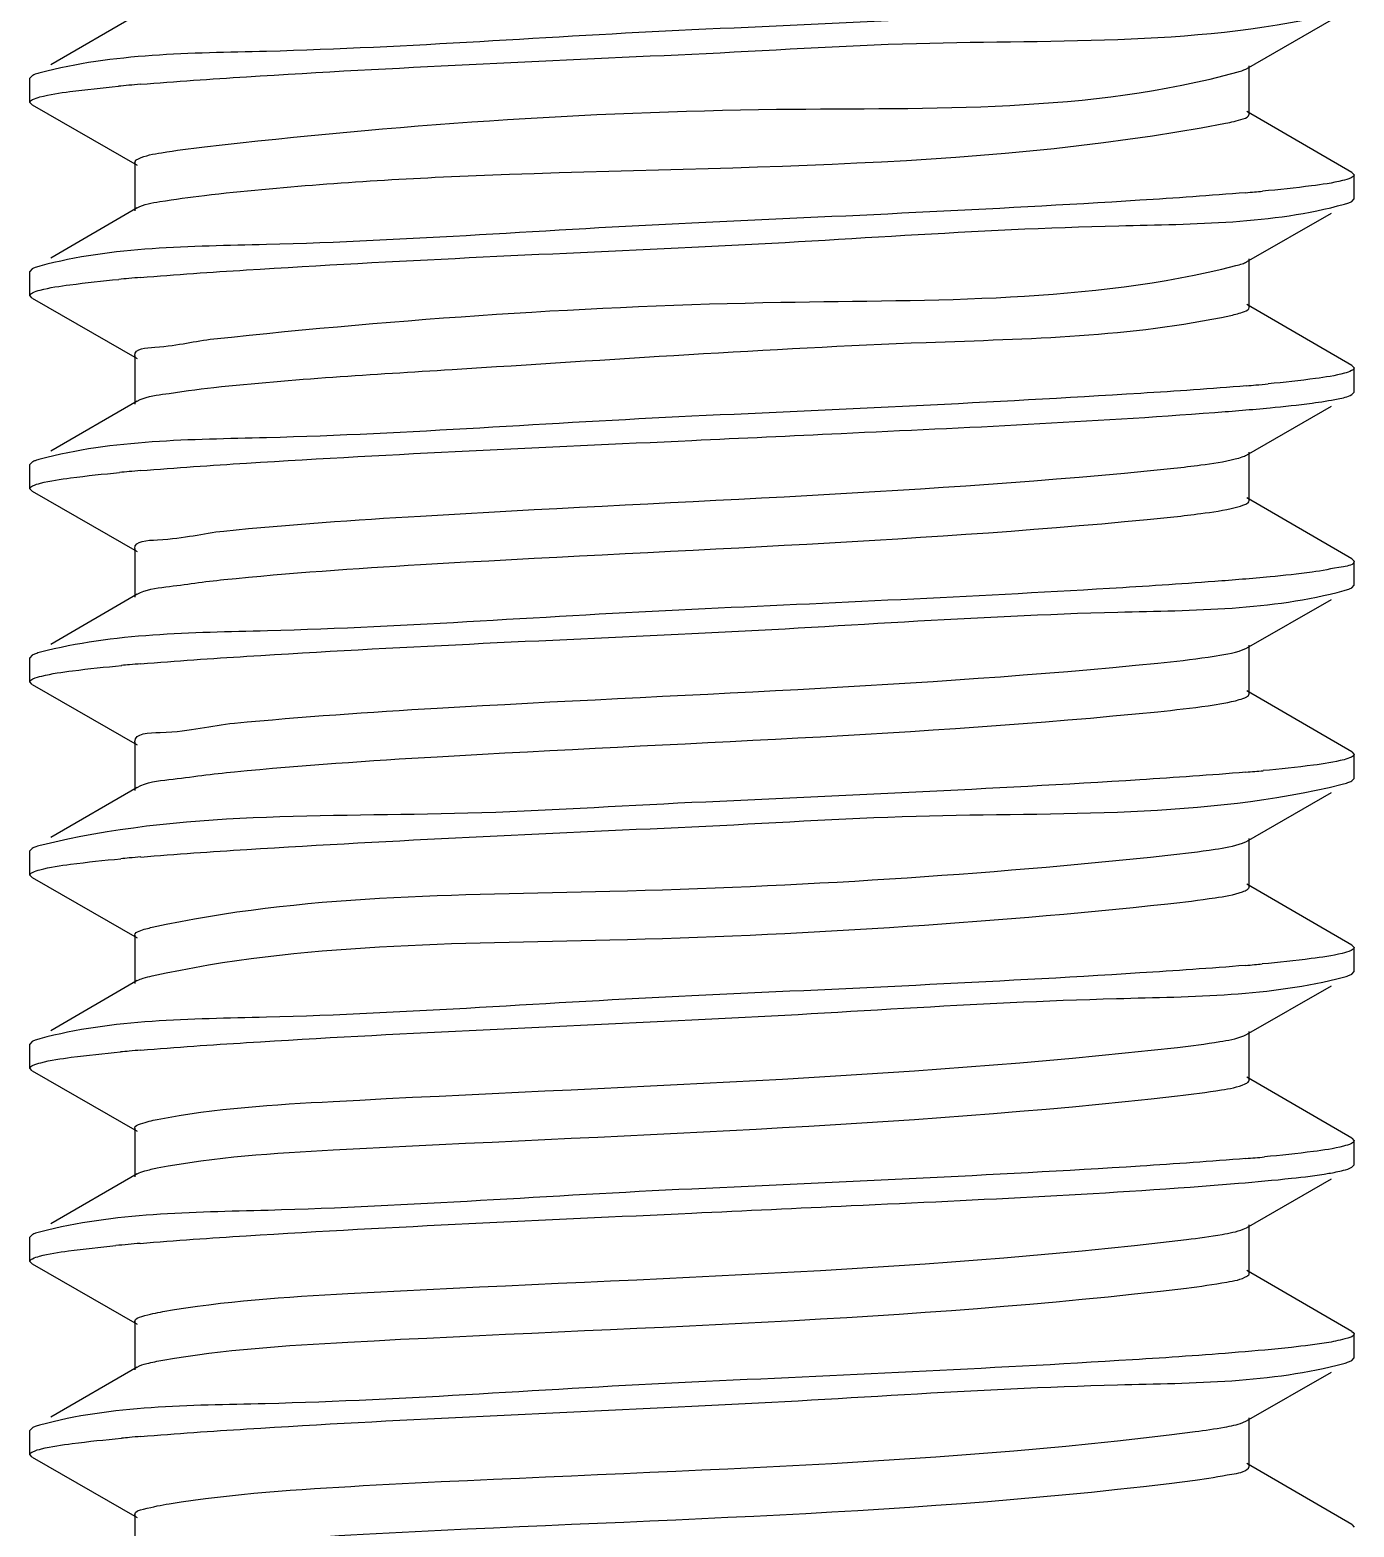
# Model space of a CAD drawing. Extents: x 1247970 to 1725648, y 860327 to 1277876.
# Drawn here: x 1322490 to 1322551.1, y 1200250.1 to 1200319.1 of the extents above; entities that cross this region are included whole.
import ezdxf

# ---------------------------------------------------------------- set-up
doc = ezdxf.new("R2010")
doc.units = 0
doc.header["$LTSCALE"] = 1000
doc.header["$MEASUREMENT"] = 0
doc.layers.get('0').update_dxf_attribs({"color": 254})
doc.layers.add('TK', color=4, linetype='Continuous')

# ---------------------------------------------------------------- blocks, each defined once
blk = doc.blocks.new('A$C7BF01818')
at = {"linetype": 'Continuous'}
for p, q in [((1831.248, 6830.31), (1827.256, 6827.996)), ((1882.425, 6827.824), (1886.344, 6830.074)), ((1882.544, 6825.721), (1882.544, 6827.96)), ((1826.394, 6827.497), (1826.295, 6827.383)), ((1826.295, 6826.271), (1826.295, 6827.383)), ((1826.396, 6826.157), (1826.295, 6826.271)), ((1826.396, 6826.157), (1831.25, 6823.37)), ((1887.281, 6823.042), (1882.427, 6825.856)), ((1831.131, 6823.506), (1831.131, 6821.267)), ((1887.281, 6823.042), (1887.379, 6822.928)), ((1887.379, 6821.817), (1887.379, 6822.929)), ((1887.279, 6821.702), (1887.379, 6821.817)), ((1831.248, 6821.402), (1827.256, 6819.088)), ((1882.425, 6818.916), (1886.344, 6821.166)), ((1882.544, 6816.813), (1882.544, 6819.052)), ((1826.394, 6818.588), (1826.295, 6818.475)), ((1826.295, 6817.363), (1826.295, 6818.475)), ((1826.396, 6817.248), (1826.295, 6817.363)), ((1826.396, 6817.248), (1831.25, 6814.462)), ((1887.281, 6814.134), (1882.427, 6816.948)), ((1831.131, 6814.598), (1831.131, 6812.359)), ((1887.281, 6814.134), (1887.379, 6814.021)), ((1887.379, 6812.909), (1887.379, 6814.021)), ((1887.279, 6812.794), (1887.379, 6812.909)), ((1831.248, 6812.494), (1827.256, 6810.18)), ((1882.425, 6810.008), (1886.344, 6812.258)), ((1882.544, 6807.904), (1882.544, 6810.144)), ((1826.394, 6809.68), (1826.295, 6809.567)), ((1826.295, 6808.455), (1826.295, 6809.567)), ((1826.396, 6808.34), (1826.295, 6808.455)), ((1826.396, 6808.34), (1831.25, 6805.554)), ((1887.281, 6805.226), (1882.427, 6808.04)), ((1831.131, 6805.69), (1831.131, 6803.45)), ((1887.281, 6805.226), (1887.379, 6805.113)), ((1887.379, 6804.001), (1887.379, 6805.113)), ((1887.279, 6803.886), (1887.379, 6804.002)), ((1831.248, 6803.585), (1827.256, 6801.272)), ((1882.425, 6801.1), (1886.344, 6803.35)), ((1882.08, 6800.966), (1882.424, 6801.1)), ((1882.544, 6798.996), (1882.544, 6801.236)), ((1826.394, 6800.772), (1826.295, 6800.659)), ((1826.295, 6799.547), (1826.295, 6800.658)), ((1826.396, 6799.432), (1826.295, 6799.548)), ((1826.396, 6799.432), (1831.25, 6796.646)), ((1887.281, 6796.318), (1882.427, 6799.131)), ((1831.131, 6796.782), (1831.131, 6794.542)), ((1887.281, 6796.318), (1887.379, 6796.205)), ((1887.379, 6795.093), (1887.379, 6796.204)), ((1887.279, 6794.978), (1887.379, 6795.093)), ((1831.248, 6794.677), (1827.256, 6792.364)), ((1882.425, 6792.192), (1886.344, 6794.442)), ((1882.231, 6792.107), (1882.424, 6792.192)), ((1882.544, 6790.088), (1882.544, 6792.328)), ((1826.394, 6791.864), (1826.295, 6791.751)), ((1826.295, 6790.639), (1826.295, 6791.75)), ((1826.396, 6790.524), (1826.295, 6790.638)), ((1826.396, 6790.524), (1831.25, 6787.738)), ((1887.281, 6787.41), (1882.427, 6790.223)), ((1831.131, 6787.874), (1831.131, 6785.634)), ((1887.281, 6787.41), (1887.379, 6787.296)), ((1887.379, 6786.185), (1887.379, 6787.296)), ((1831.248, 6785.769), (1827.256, 6783.456)), ((1887.279, 6786.07), (1887.379, 6786.185)), ((1882.425, 6783.284), (1886.344, 6785.534)), ((1826.394, 6782.956), (1826.295, 6782.842)), ((1882.288, 6783.22), (1882.425, 6783.284)), ((1882.544, 6781.18), (1882.544, 6783.42)), ((1826.295, 6781.731), (1826.295, 6782.842)), ((1826.396, 6781.616), (1826.295, 6781.731)), ((1826.396, 6781.616), (1831.25, 6778.83)), ((1887.281, 6778.502), (1882.427, 6781.315)), ((1831.131, 6778.966), (1831.131, 6776.726)), ((1887.281, 6778.502), (1887.379, 6778.388)), ((1887.379, 6777.277), (1887.379, 6778.388)), ((1831.248, 6776.861), (1827.256, 6774.548)), ((1887.279, 6777.162), (1887.379, 6777.277)), ((1882.425, 6774.376), (1886.344, 6776.625)), ((1826.394, 6774.048), (1826.295, 6773.934)), ((1882.268, 6774.304), (1882.425, 6774.376)), ((1882.544, 6772.272), (1882.544, 6774.512)), ((1826.295, 6772.823), (1826.295, 6773.934)), ((1826.396, 6772.708), (1826.295, 6772.823)), ((1826.396, 6772.708), (1831.25, 6769.922)), ((1887.281, 6769.594), (1882.427, 6772.407)), ((1831.131, 6770.058), (1831.131, 6767.818)), ((1887.281, 6769.594), (1887.346, 6769.547)), ((1887.346, 6769.547), (1887.379, 6769.48)), ((1887.379, 6768.369), (1887.379, 6769.48)), ((1831.248, 6767.953), (1827.256, 6765.64)), ((1887.279, 6768.254), (1887.379, 6768.369)), ((1882.425, 6765.467), (1886.344, 6767.717)), ((1826.394, 6765.14), (1826.295, 6765.026)), ((1826.295, 6763.915), (1826.295, 6765.026)), ((1882.244, 6765.388), (1882.425, 6765.467)), ((1882.544, 6763.364), (1882.544, 6765.604)), ((1826.396, 6763.8), (1826.295, 6763.916)), ((1826.396, 6763.8), (1831.25, 6761.013)), ((1887.281, 6760.686), (1882.427, 6763.499)), ((1882.506, 6763.288), (1882.543, 6763.364)), ((1831.131, 6761.15), (1831.131, 6758.91)), ((1887.281, 6760.686), (1887.379, 6760.572))]:
    blk.add_line(p, q, dxfattribs=at)
for centre, radius, start, end in [((1839.964, 6723.789), 103.668, 95.04098, 95.30717), ((1841.735, 6703.711), 123.824, 94.7898, 95.041), ((1872.07, 6943.988), 122.317, 274.83432, 275.02857), ((1873.421, 6928.628), 106.898, 275.02872, 275.22476), ((1841.742, 6694.727), 123.9, 94.78917, 95.0395), ((1839.993, 6714.556), 103.994, 95.03966, 95.29859), ((1872.213, 6933.429), 120.66, 274.8511, 275.0564), ((1873.957, 6913.79), 100.943, 275.05324, 275.37953), ((1840.08, 6704.684), 104.962, 95.03556, 95.27383), ((1841.766, 6685.537), 124.183, 94.7864, 95.03492), ((1840.275, 6693.604), 107.142, 95.02621, 95.21994), ((1841.822, 6675.979), 124.835, 94.78029, 95.02466), ((1872.096, 6916.953), 122.005, 274.83728, 275.03227), ((1873.488, 6901.153), 106.145, 275.03213, 275.24193), ((1840.183, 6685.727), 106.107, 95.03082, 95.24455), ((1841.791, 6667.437), 124.468, 94.78369, 95.02966), ((1872.064, 6908.428), 122.39, 274.83354, 275.02725), ((1873.397, 6893.272), 107.175, 275.0275, 275.21776), ((1840.155, 6677.133), 105.792, 95.03203, 95.25285), ((1841.787, 6658.577), 124.42, 94.78408, 95.03101), ((1872.125, 6898.816), 121.683, 274.84084, 275.038), ((1873.6, 6882.102), 104.905, 275.03728, 275.27375), ((1839.723, 6673.007), 100.99, 95.05152, 95.37992), ((1841.684, 6650.863), 123.222, 94.79449, 95.05323), ((1840.253, 6658.226), 106.887, 95.02732, 95.22641), ((1841.817, 6640.409), 124.773, 94.78086, 95.02586)]:
    blk.add_arc(centre, radius, start, end, dxfattribs=at)
for points, knots in [([(1882.41, 6831.017), (1880.784, 6830.879), (1872.266, 6830.3), (1863.736, 6829.93), (1856.837, 6829.61)], [0, 0, 0, 0, 0.19115, 1, 1, 1, 1]), ([(1856.837, 6828.498), (1860.289, 6828.659), (1870.262, 6829.334), (1880.472, 6828.869), (1886.846, 6830.46)], [0, 0, 0, 0, 0.34469, 1, 1, 1, 1]), ([(1856.837, 6829.61), (1850.295, 6829.306), (1840.336, 6828.521), (1830.145, 6828.532), (1826.764, 6827.631)], [0, 0, 0, 0, 0.651767, 1, 1, 1, 1]), ([(1831.396, 6827.103), (1833.022, 6827.239), (1841.497, 6827.812), (1849.983, 6828.18), (1856.837, 6828.498)], [0, 0, 0, 0, 0.192157, 1, 1, 1, 1]), ([(1826.764, 6827.631), (1826.69, 6827.612), (1826.564, 6827.574), (1826.442, 6827.524), (1826.395, 6827.497)], [0, 0, 0, 0, 0.581764, 1, 1, 1, 1]), ([(1834.348, 6824.223), (1843.107, 6825.221), (1858.926, 6826.353), (1875.167, 6825.774), (1882.027, 6827.676)], [0, 0, 0, 0, 0.553275, 1, 1, 1, 1]), ([(1882.027, 6827.676), (1882.105, 6827.698), (1882.24, 6827.739), (1882.371, 6827.794), (1882.423, 6827.824)], [0, 0, 0, 0, 0.576223, 1, 1, 1, 1]), ([(1826.297, 6826.271), (1826.297, 6826.328), (1826.486, 6826.447), (1826.641, 6826.487), (1826.76, 6826.519)], [0, 0, 0, 0, 0.314955, 1, 1, 1, 1]), ([(1826.76, 6826.519), (1827.209, 6826.639), (1828.419, 6826.813), (1829.627, 6826.943), (1830.375, 6827.013)], [0, 0, 0, 0, 0.382544, 1, 1, 1, 1]), ([(1834.348, 6821.983), (1837.881, 6822.386), (1853.576, 6823.518), (1869.484, 6823.017), (1881.451, 6825.306)], [0, 0, 0, 0, 0.225907, 1, 1, 1, 1]), ([(1881.451, 6825.306), (1881.727, 6825.359), (1882.043, 6825.432), (1882.542, 6825.606), (1882.543, 6825.721)], [0, 0, 0, 0, 0.709722, 1, 1, 1, 1]), ([(1831.301, 6823.669), (1831.63, 6823.828), (1832.669, 6824), (1833.683, 6824.148), (1834.348, 6824.223)], [0, 0, 0, 0, 0.35311, 1, 1, 1, 1]), ([(1831.132, 6823.506), (1831.132, 6823.537), (1831.184, 6823.612), (1831.256, 6823.648), (1831.301, 6823.669)], [0, 0, 0, 0, 0.377815, 1, 1, 1, 1]), ([(1886.846, 6822.663), (1886.379, 6822.547), (1885.147, 6822.373), (1883.913, 6822.244), (1883.156, 6822.174)], [0, 0, 0, 0, 0.387375, 1, 1, 1, 1]), ([(1887.378, 6822.928), (1887.377, 6822.865), (1887.155, 6822.74), (1886.982, 6822.697), (1886.846, 6822.663)], [0, 0, 0, 0, 0.309648, 1, 1, 1, 1]), ([(1831.248, 6821.402), (1831.558, 6821.582), (1832.632, 6821.745), (1833.657, 6821.905), (1834.348, 6821.983)], [0, 0, 0, 0, 0.340595, 1, 1, 1, 1]), ([(1882.378, 6822.106), (1880.752, 6821.968), (1872.244, 6821.391), (1863.725, 6821.021), (1856.837, 6820.702)], [0, 0, 0, 0, 0.191403, 1, 1, 1, 1]), ([(1886.939, 6821.576), (1887.006, 6821.595), (1887.122, 6821.63), (1887.234, 6821.677), (1887.279, 6821.702)], [0, 0, 0, 0, 0.577655, 1, 1, 1, 1]), ([(1856.837, 6819.59), (1863.401, 6819.895), (1873.364, 6820.7), (1883.576, 6820.654), (1886.939, 6821.576)], [0, 0, 0, 0, 0.653295, 1, 1, 1, 1]), ([(1856.837, 6820.702), (1850.292, 6820.398), (1840.332, 6819.61), (1830.139, 6819.626), (1826.76, 6818.722)], [0, 0, 0, 0, 0.651976, 1, 1, 1, 1]), ([(1831.397, 6818.195), (1833.024, 6818.331), (1841.498, 6818.904), (1849.984, 6819.272), (1856.837, 6819.59)], [0, 0, 0, 0, 0.192175, 1, 1, 1, 1]), ([(1881.926, 6818.741), (1882.026, 6818.766), (1882.195, 6818.814), (1882.36, 6818.88), (1882.423, 6818.916)], [0, 0, 0, 0, 0.586049, 1, 1, 1, 1]), ([(1826.76, 6818.722), (1826.687, 6818.703), (1826.562, 6818.666), (1826.442, 6818.616), (1826.395, 6818.588)], [0, 0, 0, 0, 0.581321, 1, 1, 1, 1]), ([(1834.785, 6815.363), (1843.469, 6816.296), (1859.126, 6817.379), (1875.121, 6817.016), (1881.926, 6818.741)], [0, 0, 0, 0, 0.554404, 1, 1, 1, 1]), ([(1826.297, 6817.363), (1826.297, 6817.42), (1826.488, 6817.54), (1826.644, 6817.58), (1826.763, 6817.612)], [0, 0, 0, 0, 0.314598, 1, 1, 1, 1]), ([(1826.763, 6817.612), (1827.215, 6817.732), (1828.428, 6817.906), (1829.64, 6818.036), (1830.39, 6818.106)], [0, 0, 0, 0, 0.382743, 1, 1, 1, 1]), ([(1881.69, 6816.446), (1881.906, 6816.493), (1882.166, 6816.553), (1882.542, 6816.719), (1882.542, 6816.813)], [0, 0, 0, 0, 0.701918, 1, 1, 1, 1]), ([(1834.785, 6813.124), (1838.435, 6813.516), (1849.401, 6814.147), (1864.992, 6815.259), (1877.093, 6815.454), (1881.69, 6816.446)], [0, 0, 0, 0, 0.234194, 0.69998, 1, 1, 1, 1]), ([(1831.133, 6814.598), (1831.131, 6814.933), (1833.005, 6814.994), (1833.874, 6815.266), (1834.785, 6815.363)], [0, 0, 0, 0, 0.267806, 1, 1, 1, 1]), ([(1886.939, 6813.78), (1886.503, 6813.66), (1885.326, 6813.488), (1884.15, 6813.359), (1883.42, 6813.291)], [0, 0, 0, 0, 0.381499, 1, 1, 1, 1]), ([(1887.378, 6814.021), (1887.378, 6813.966), (1887.201, 6813.85), (1887.052, 6813.81), (1886.939, 6813.78)], [0, 0, 0, 0, 0.317295, 1, 1, 1, 1]), ([(1831.248, 6812.494), (1831.597, 6812.697), (1832.827, 6812.861), (1833.993, 6813.039), (1834.785, 6813.124)], [0, 0, 0, 0, 0.336396, 1, 1, 1, 1]), ([(1882.417, 6813.201), (1880.792, 6813.063), (1872.271, 6812.484), (1863.738, 6812.114), (1856.837, 6811.794)], [0, 0, 0, 0, 0.19104, 1, 1, 1, 1]), ([(1885.444, 6812.402), (1885.846, 6812.455), (1886.458, 6812.557), (1887.087, 6812.685), (1887.279, 6812.794)], [0, 0, 0, 0, 0.647531, 1, 1, 1, 1]), ([(1856.837, 6810.682), (1859.133, 6810.789), (1867.174, 6811.168), (1875.218, 6811.539), (1880.954, 6811.973)], [0, 0, 0, 0, 0.285466, 1, 1, 1, 1]), ([(1880.954, 6811.973), (1881.804, 6812.037), (1883.303, 6812.16), (1884.798, 6812.316), (1885.444, 6812.402)], [0, 0, 0, 0, 0.567165, 1, 1, 1, 1]), ([(1856.837, 6811.794), (1850.295, 6811.49), (1840.336, 6810.704), (1830.145, 6810.715), (1826.764, 6809.815)], [0, 0, 0, 0, 0.651768, 1, 1, 1, 1]), ([(1831.404, 6809.287), (1833.031, 6809.423), (1841.503, 6809.996), (1849.986, 6810.364), (1856.837, 6810.682)], [0, 0, 0, 0, 0.192226, 1, 1, 1, 1]), ([(1881.899, 6809.826), (1882.005, 6809.852), (1882.184, 6809.902), (1882.359, 6809.97), (1882.425, 6810.008)], [0, 0, 0, 0, 0.588537, 1, 1, 1, 1]), ([(1826.764, 6809.815), (1826.69, 6809.795), (1826.564, 6809.758), (1826.442, 6809.708), (1826.395, 6809.68)], [0, 0, 0, 0, 0.581764, 1, 1, 1, 1]), ([(1826.78, 6808.708), (1827.237, 6808.828), (1828.458, 6809.002), (1829.679, 6809.132), (1830.433, 6809.202)], [0, 0, 0, 0, 0.383886, 1, 1, 1, 1]), ([(1835.248, 6806.504), (1838.264, 6806.81), (1852.46, 6807.771), (1866.691, 6808.207), (1877.834, 6809.272)], [0, 0, 0, 0, 0.213085, 1, 1, 1, 1]), ([(1877.834, 6809.272), (1878.661, 6809.351), (1880.02, 6809.499), (1881.378, 6809.697), (1881.899, 6809.826)], [0, 0, 0, 0, 0.607225, 1, 1, 1, 1]), ([(1826.297, 6808.455), (1826.297, 6808.514), (1826.496, 6808.635), (1826.656, 6808.676), (1826.78, 6808.708)], [0, 0, 0, 0, 0.313083, 1, 1, 1, 1]), ([(1881.899, 6807.586), (1882.064, 6807.627), (1882.272, 6807.678), (1882.543, 6807.829), (1882.544, 6807.904)], [0, 0, 0, 0, 0.691457, 1, 1, 1, 1]), ([(1877.834, 6807.033), (1878.661, 6807.112), (1880.02, 6807.259), (1881.378, 6807.457), (1881.899, 6807.586)], [0, 0, 0, 0, 0.607225, 1, 1, 1, 1]), ([(1831.133, 6805.69), (1831.132, 6806.066), (1833.254, 6806.085), (1834.223, 6806.399), (1835.248, 6806.504)], [0, 0, 0, 0, 0.266941, 1, 1, 1, 1]), ([(1835.248, 6804.264), (1838.264, 6804.57), (1852.46, 6805.531), (1866.691, 6805.967), (1877.834, 6807.033)], [0, 0, 0, 0, 0.213085, 1, 1, 1, 1]), ([(1887.38, 6805.113), (1887.38, 6804.929), (1886.418, 6804.801), (1885.929, 6804.669), (1885.444, 6804.605)], [0, 0, 0, 0, 0.272527, 1, 1, 1, 1]), ([(1885.444, 6804.605), (1884.798, 6804.52), (1883.303, 6804.363), (1881.804, 6804.24), (1880.954, 6804.176)], [0, 0, 0, 0, 0.432835, 1, 1, 1, 1]), ([(1831.249, 6803.585), (1831.638, 6803.812), (1833.033, 6803.975), (1834.349, 6804.173), (1835.248, 6804.264)], [0, 0, 0, 0, 0.332711, 1, 1, 1, 1]), ([(1880.954, 6804.176), (1879.338, 6804.054), (1871.304, 6803.54), (1863.261, 6803.184), (1856.837, 6802.886)], [0, 0, 0, 0, 0.20126, 1, 1, 1, 1]), ([(1856.837, 6801.774), (1863.386, 6802.078), (1873.346, 6802.87), (1883.544, 6802.847), (1886.92, 6803.755)], [0, 0, 0, 0, 0.652175, 1, 1, 1, 1]), ([(1886.92, 6803.755), (1886.992, 6803.774), (1887.114, 6803.811), (1887.232, 6803.86), (1887.278, 6803.886)], [0, 0, 0, 0, 0.579945, 1, 1, 1, 1]), ([(1856.837, 6802.886), (1850.307, 6802.582), (1840.35, 6801.808), (1830.171, 6801.799), (1826.78, 6800.911)], [0, 0, 0, 0, 0.650936, 1, 1, 1, 1]), ([(1831.419, 6800.38), (1833.045, 6800.516), (1841.513, 6801.088), (1849.991, 6801.456), (1856.837, 6801.774)], [0, 0, 0, 0, 0.192342, 1, 1, 1, 1]), ([(1826.78, 6800.911), (1826.703, 6800.891), (1826.571, 6800.853), (1826.444, 6800.801), (1826.395, 6800.772)], [0, 0, 0, 0, 0.583604, 1, 1, 1, 1]), ([(1878.327, 6800.413), (1879.105, 6800.491), (1880.359, 6800.637), (1881.615, 6800.831), (1882.08, 6800.966)], [0, 0, 0, 0, 0.617544, 1, 1, 1, 1]), ([(1826.841, 6799.816), (1827.309, 6799.931), (1828.54, 6800.104), (1829.772, 6800.233), (1830.528, 6800.302)], [0, 0, 0, 0, 0.388313, 1, 1, 1, 1]), ([(1835.736, 6797.644), (1838.847, 6797.944), (1853.045, 6798.896), (1867.281, 6799.302), (1878.327, 6800.413)], [0, 0, 0, 0, 0.219702, 1, 1, 1, 1]), ([(1826.297, 6799.548), (1826.297, 6799.611), (1826.526, 6799.738), (1826.702, 6799.781), (1826.841, 6799.816)], [0, 0, 0, 0, 0.308611, 1, 1, 1, 1]), ([(1882.08, 6798.727), (1882.199, 6798.761), (1882.36, 6798.806), (1882.542, 6798.937), (1882.542, 6798.996)], [0, 0, 0, 0, 0.676949, 1, 1, 1, 1]), ([(1835.736, 6795.404), (1838.847, 6795.705), (1853.045, 6796.656), (1867.281, 6797.063), (1878.327, 6798.173)], [0, 0, 0, 0, 0.219702, 1, 1, 1, 1]), ([(1878.327, 6798.173), (1879.105, 6798.251), (1880.359, 6798.397), (1881.615, 6798.591), (1882.08, 6798.727)], [0, 0, 0, 0, 0.617544, 1, 1, 1, 1]), ([(1831.133, 6796.782), (1831.134, 6797.2), (1833.516, 6797.173), (1834.59, 6797.533), (1835.736, 6797.644)], [0, 0, 0, 0, 0.266368, 1, 1, 1, 1]), ([(1887.378, 6796.205), (1887.379, 6796.149), (1887.192, 6796.029), (1887.038, 6795.99), (1886.92, 6795.958)], [0, 0, 0, 0, 0.314686, 1, 1, 1, 1]), ([(1831.249, 6794.677), (1831.681, 6794.929), (1833.25, 6795.089), (1834.723, 6795.306), (1835.736, 6795.404)], [0, 0, 0, 0, 0.329496, 1, 1, 1, 1]), ([(1882.385, 6795.382), (1880.758, 6795.244), (1872.248, 6794.667), (1863.727, 6794.297), (1856.837, 6793.977)], [0, 0, 0, 0, 0.191366, 1, 1, 1, 1]), ([(1886.92, 6795.958), (1886.458, 6795.834), (1885.209, 6795.657), (1883.96, 6795.524), (1883.185, 6795.453)], [0, 0, 0, 0, 0.38093, 1, 1, 1, 1]), ([(1856.837, 6792.866), (1860.284, 6793.026), (1870.253, 6793.697), (1880.453, 6793.252), (1886.832, 6794.824)], [0, 0, 0, 0, 0.344282, 1, 1, 1, 1]), ([(1886.832, 6794.824), (1886.922, 6794.846), (1887.074, 6794.888), (1887.222, 6794.946), (1887.278, 6794.978)], [0, 0, 0, 0, 0.589118, 1, 1, 1, 1]), ([(1856.837, 6793.977), (1853.391, 6793.817), (1843.421, 6793.146), (1833.22, 6793.593), (1826.841, 6792.019)], [0, 0, 0, 0, 0.344326, 1, 1, 1, 1]), ([(1831.411, 6791.471), (1833.038, 6791.608), (1841.508, 6792.18), (1849.989, 6792.548), (1856.837, 6792.866)], [0, 0, 0, 0, 0.19229, 1, 1, 1, 1]), ([(1826.841, 6792.019), (1826.751, 6791.997), (1826.599, 6791.955), (1826.451, 6791.897), (1826.395, 6791.864)], [0, 0, 0, 0, 0.589816, 1, 1, 1, 1]), ([(1878.796, 6791.553), (1879.522, 6791.63), (1880.67, 6791.775), (1881.825, 6791.963), (1882.231, 6792.107)], [0, 0, 0, 0, 0.629489, 1, 1, 1, 1]), ([(1826.759, 6790.886), (1827.221, 6791.01), (1828.467, 6791.187), (1829.712, 6791.319), (1830.484, 6791.39)], [0, 0, 0, 0, 0.381417, 1, 1, 1, 1]), ([(1831.939, 6788.23), (1838.832, 6789.759), (1854.657, 6789.663), (1870.245, 6790.646), (1878.796, 6791.553)], [0, 0, 0, 0, 0.450883, 1, 1, 1, 1]), ([(1826.297, 6790.638), (1826.297, 6790.695), (1826.486, 6790.815), (1826.641, 6790.855), (1826.759, 6790.886)], [0, 0, 0, 0, 0.314419, 1, 1, 1, 1]), ([(1878.796, 6789.313), (1879.522, 6789.39), (1880.67, 6789.536), (1881.825, 6789.723), (1882.231, 6789.867)], [0, 0, 0, 0, 0.629489, 1, 1, 1, 1]), ([(1882.231, 6789.867), (1882.312, 6789.896), (1882.43, 6789.936), (1882.542, 6790.043), (1882.542, 6790.088)], [0, 0, 0, 0, 0.656921, 1, 1, 1, 1]), ([(1831.939, 6785.991), (1838.832, 6787.519), (1854.657, 6787.423), (1870.245, 6788.406), (1878.796, 6789.313)], [0, 0, 0, 0, 0.450883, 1, 1, 1, 1]), ([(1831.133, 6787.874), (1831.133, 6787.964), (1831.486, 6788.127), (1831.734, 6788.185), (1831.939, 6788.23)], [0, 0, 0, 0, 0.300018, 1, 1, 1, 1]), ([(1887.378, 6787.296), (1887.378, 6787.232), (1887.148, 6787.105), (1886.972, 6787.062), (1886.832, 6787.028)], [0, 0, 0, 0, 0.308428, 1, 1, 1, 1]), ([(1882.377, 6786.473), (1880.75, 6786.336), (1872.243, 6785.758), (1863.724, 6785.389), (1856.837, 6785.069)], [0, 0, 0, 0, 0.191422, 1, 1, 1, 1]), ([(1886.832, 6787.028), (1886.364, 6786.912), (1885.132, 6786.739), (1883.899, 6786.61), (1883.143, 6786.541)], [0, 0, 0, 0, 0.388397, 1, 1, 1, 1]), ([(1831.249, 6785.769), (1831.333, 6785.818), (1831.563, 6785.9), (1831.797, 6785.959), (1831.939, 6785.991)], [0, 0, 0, 0, 0.399004, 1, 1, 1, 1]), ([(1856.837, 6783.958), (1863.368, 6784.261), (1873.326, 6785.036), (1883.505, 6785.044), (1886.896, 6785.932)], [0, 0, 0, 0, 0.650988, 1, 1, 1, 1]), ([(1886.896, 6785.932), (1886.972, 6785.952), (1887.103, 6785.99), (1887.229, 6786.042), (1887.278, 6786.07)], [0, 0, 0, 0, 0.582637, 1, 1, 1, 1]), ([(1856.837, 6785.069), (1850.293, 6784.766), (1840.333, 6783.977), (1830.139, 6783.994), (1826.759, 6783.09)], [0, 0, 0, 0, 0.651939, 1, 1, 1, 1]), ([(1831.41, 6782.563), (1833.036, 6782.7), (1841.507, 6783.272), (1849.988, 6783.64), (1856.837, 6783.958)], [0, 0, 0, 0, 0.192271, 1, 1, 1, 1]), ([(1826.759, 6783.09), (1826.686, 6783.07), (1826.562, 6783.033), (1826.442, 6782.983), (1826.395, 6782.956)], [0, 0, 0, 0, 0.581337, 1, 1, 1, 1]), ([(1879.238, 6782.693), (1879.888, 6782.766), (1880.907, 6782.904), (1881.935, 6783.082), (1882.288, 6783.22)], [0, 0, 0, 0, 0.632652, 1, 1, 1, 1]), ([(1826.794, 6781.987), (1827.255, 6782.106), (1828.483, 6782.281), (1829.712, 6782.411), (1830.47, 6782.481)], [0, 0, 0, 0, 0.384762, 1, 1, 1, 1]), ([(1832.172, 6779.371), (1834.841, 6779.893), (1850.598, 6780.829), (1866.31, 6781.239), (1879.238, 6782.693)], [0, 0, 0, 0, 0.172907, 1, 1, 1, 1]), ([(1826.297, 6781.731), (1826.297, 6781.79), (1826.503, 6781.913), (1826.667, 6781.955), (1826.794, 6781.987)], [0, 0, 0, 0, 0.311875, 1, 1, 1, 1]), ([(1879.238, 6780.453), (1879.914, 6780.529), (1880.951, 6780.676), (1882.009, 6780.852), (1882.352, 6781.007)], [0, 0, 0, 0, 0.643617, 1, 1, 1, 1]), ([(1882.352, 6781.007), (1882.403, 6781.03), (1882.482, 6781.067), (1882.543, 6781.147), (1882.542, 6781.18)], [0, 0, 0, 0, 0.629149, 1, 1, 1, 1]), ([(1832.172, 6777.131), (1834.841, 6777.654), (1850.598, 6778.589), (1866.31, 6779), (1879.238, 6780.453)], [0, 0, 0, 0, 0.172907, 1, 1, 1, 1]), ([(1831.132, 6778.966), (1831.133, 6779.076), (1831.605, 6779.249), (1831.909, 6779.319), (1832.172, 6779.371)], [0, 0, 0, 0, 0.291724, 1, 1, 1, 1]), ([(1886.896, 6778.136), (1886.439, 6778.016), (1885.218, 6777.842), (1883.996, 6777.711), (1883.242, 6777.642)], [0, 0, 0, 0, 0.38379, 1, 1, 1, 1]), ([(1887.378, 6778.388), (1887.378, 6778.33), (1887.18, 6778.209), (1887.019, 6778.168), (1886.896, 6778.136)], [0, 0, 0, 0, 0.313143, 1, 1, 1, 1]), ([(1882.393, 6777.567), (1880.767, 6777.429), (1872.254, 6776.851), (1863.73, 6776.481), (1856.837, 6776.161)], [0, 0, 0, 0, 0.191289, 1, 1, 1, 1]), ([(1831.249, 6776.861), (1831.357, 6776.923), (1831.666, 6777.023), (1831.978, 6777.093), (1832.172, 6777.131)], [0, 0, 0, 0, 0.386653, 1, 1, 1, 1]), ([(1882.047, 6776.426), (1882.862, 6776.493), (1884.253, 6776.62), (1885.641, 6776.787), (1886.213, 6776.884)], [0, 0, 0, 0, 0.584977, 1, 1, 1, 1]), ([(1886.213, 6776.884), (1886.44, 6776.922), (1886.799, 6776.994), (1887.159, 6777.094), (1887.278, 6777.162)], [0, 0, 0, 0, 0.626178, 1, 1, 1, 1]), ([(1856.837, 6776.161), (1850.317, 6775.859), (1840.362, 6775.093), (1830.193, 6775.068), (1826.794, 6774.191)], [0, 0, 0, 0, 0.650261, 1, 1, 1, 1]), ([(1856.837, 6775.05), (1859.283, 6775.163), (1867.689, 6775.563), (1876.1, 6775.937), (1882.047, 6776.426)], [0, 0, 0, 0, 0.290929, 1, 1, 1, 1]), ([(1831.385, 6773.653), (1833.011, 6773.79), (1841.489, 6774.363), (1849.979, 6774.731), (1856.837, 6775.05)], [0, 0, 0, 0, 0.192012, 1, 1, 1, 1]), ([(1826.794, 6774.191), (1826.713, 6774.17), (1826.578, 6774.131), (1826.445, 6774.077), (1826.395, 6774.048)], [0, 0, 0, 0, 0.585067, 1, 1, 1, 1]), ([(1879.655, 6773.833), (1880.204, 6773.899), (1881.079, 6774.022), (1881.956, 6774.187), (1882.268, 6774.304)], [0, 0, 0, 0, 0.624005, 1, 1, 1, 1]), ([(1826.737, 6773.064), (1827.172, 6773.184), (1828.349, 6773.355), (1829.525, 6773.484), (1830.254, 6773.553)], [0, 0, 0, 0, 0.381568, 1, 1, 1, 1]), ([(1832.433, 6770.511), (1835.248, 6771.005), (1851.037, 6771.996), (1866.825, 6772.296), (1879.655, 6773.833)], [0, 0, 0, 0, 0.181148, 1, 1, 1, 1]), ([(1826.297, 6772.823), (1826.297, 6772.877), (1826.475, 6772.994), (1826.624, 6773.033), (1826.737, 6773.064)], [0, 0, 0, 0, 0.317261, 1, 1, 1, 1]), ([(1879.655, 6771.594), (1880.278, 6771.668), (1881.199, 6771.82), (1882.17, 6771.976), (1882.444, 6772.147)], [0, 0, 0, 0, 0.660405, 1, 1, 1, 1]), ([(1882.444, 6772.147), (1882.472, 6772.165), (1882.517, 6772.196), (1882.544, 6772.25), (1882.544, 6772.272)], [0, 0, 0, 0, 0.591982, 1, 1, 1, 1]), ([(1832.433, 6768.271), (1835.248, 6768.766), (1851.037, 6769.756), (1866.825, 6770.056), (1879.655, 6771.594)], [0, 0, 0, 0, 0.181148, 1, 1, 1, 1]), ([(1831.132, 6770.058), (1831.133, 6770.191), (1831.741, 6770.368), (1832.105, 6770.453), (1832.433, 6770.511)], [0, 0, 0, 0, 0.285484, 1, 1, 1, 1]), ([(1887.379, 6769.48), (1887.378, 6769.362), (1886.829, 6769.213), (1886.507, 6769.137), (1886.213, 6769.087)], [0, 0, 0, 0, 0.283351, 1, 1, 1, 1]), ([(1882.047, 6768.63), (1880.421, 6768.496), (1872.023, 6767.935), (1863.614, 6767.568), (1856.837, 6767.253)], [0, 0, 0, 0, 0.193926, 1, 1, 1, 1]), ([(1886.213, 6769.087), (1885.641, 6768.99), (1884.253, 6768.823), (1882.862, 6768.697), (1882.047, 6768.63)], [0, 0, 0, 0, 0.415023, 1, 1, 1, 1]), ([(1831.249, 6767.953), (1831.383, 6768.03), (1831.782, 6768.145), (1832.181, 6768.227), (1832.433, 6768.271)], [0, 0, 0, 0, 0.376284, 1, 1, 1, 1]), ([(1856.837, 6766.142), (1863.382, 6766.446), (1873.342, 6767.233), (1883.536, 6767.218), (1886.915, 6768.121)], [0, 0, 0, 0, 0.651952, 1, 1, 1, 1]), ([(1886.915, 6768.121), (1886.987, 6768.141), (1887.111, 6768.177), (1887.231, 6768.227), (1887.278, 6768.254)], [0, 0, 0, 0, 0.580518, 1, 1, 1, 1]), ([(1856.837, 6767.253), (1850.274, 6766.948), (1840.312, 6766.144), (1830.1, 6766.19), (1826.737, 6765.267)], [0, 0, 0, 0, 0.653264, 1, 1, 1, 1]), ([(1831.418, 6764.748), (1833.044, 6764.884), (1841.512, 6765.456), (1849.991, 6765.824), (1856.837, 6766.142)], [0, 0, 0, 0, 0.192327, 1, 1, 1, 1]), ([(1826.737, 6765.267), (1826.669, 6765.249), (1826.552, 6765.213), (1826.439, 6765.166), (1826.394, 6765.14)], [0, 0, 0, 0, 0.578591, 1, 1, 1, 1]), ([(1880.045, 6764.974), (1880.5, 6765.032), (1881.237, 6765.141), (1881.973, 6765.289), (1882.244, 6765.388)], [0, 0, 0, 0, 0.614152, 1, 1, 1, 1]), ([(1826.829, 6764.18), (1827.295, 6764.296), (1828.527, 6764.47), (1829.759, 6764.6), (1830.516, 6764.669)], [0, 0, 0, 0, 0.3874, 1, 1, 1, 1]), ([(1832.722, 6761.651), (1835.679, 6762.122), (1851.487, 6763.151), (1867.33, 6763.343), (1880.045, 6764.974)], [0, 0, 0, 0, 0.189349, 1, 1, 1, 1]), ([(1826.297, 6763.916), (1826.298, 6763.978), (1826.52, 6764.103), (1826.693, 6764.146), (1826.829, 6764.18)], [0, 0, 0, 0, 0.309763, 1, 1, 1, 1]), ([(1880.045, 6762.734), (1880.616, 6762.807), (1881.404, 6762.968), (1882.318, 6763.095), (1882.506, 6763.288)], [0, 0, 0, 0, 0.681121, 1, 1, 1, 1]), ([(1832.722, 6759.411), (1835.679, 6759.882), (1851.487, 6760.911), (1867.33, 6761.103), (1880.045, 6762.734)], [0, 0, 0, 0, 0.189349, 1, 1, 1, 1]), ([(1831.131, 6761.15), (1831.132, 6761.308), (1831.894, 6761.483), (1832.322, 6761.587), (1832.722, 6761.651)], [0, 0, 0, 0, 0.280694, 1, 1, 1, 1])]:
    blk.add_open_spline(points, degree=3, knots=knots, dxfattribs=at)

msp = doc.modelspace()

# ---------------------------------------------------------------- block references
at = {"layer": 'TK'}
msp.add_blockref('A$C7BF01818', (1320663.701, 1193489.485), dxfattribs=at)

doc.saveas('drawing.dxf')
